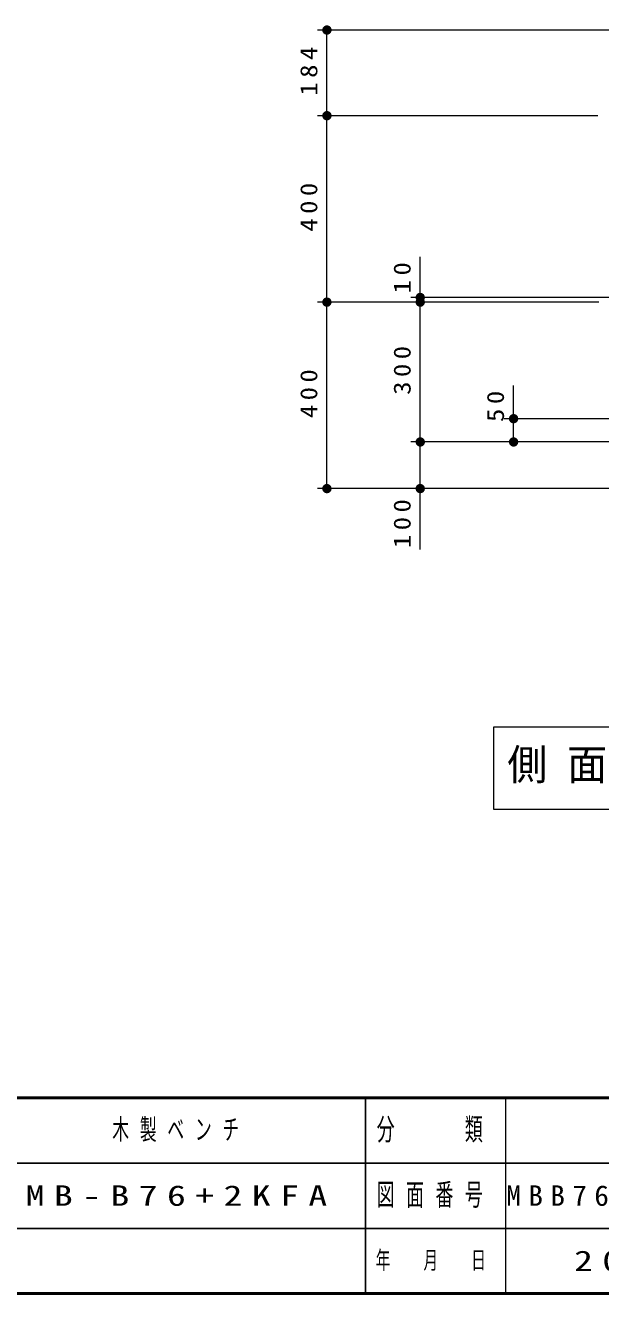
# Model space of a CAD drawing. Units: millimetres on the paper, scale 1:20. Extents: x -365 to 0, y 0 to 257.
# Drawn here: x -166.4 to -104.8, y 0 to 136 of the extents above; entities that cross this region are included whole.
import ezdxf

# ---------------------------------------------------------------- set-up
doc = ezdxf.new("R2010")
doc.units = ezdxf.units.MM
doc.layers.add('LY_1', color=7, linetype='Continuous', lineweight=25)
doc.layers.add('LY_2', color=7, linetype='Continuous', lineweight=13)
doc.styles.add('ＭＳ ゴシック', font='')
doc.styles.get('ＭＳ ゴシック').set_extended_font_data('MS Gothic')

# ---------------------------------------------------------------- blocks, each defined once
blk = doc.blocks.new('filled_dot')
at = {"color": 0, "linetype": 'Continuous', "lineweight": -2, "const_width": 1.25}
blk.add_lwpolyline([(-0.625, 0, 1), (0.625, 0, 1)], format="xyb", close=True, dxfattribs=at)

msp = doc.modelspace()

# ---------------------------------------------------------------- linework, layer by layer
at = {"layer": 'LY_1', "lineweight": 13}
for p, q in [((-93.379, 135.541), (-135.129, 135.541)), ((-134.129, 126.353), (-134.129, 135.541)), ((-105.102, 126.353), (-135.129, 126.353)), ((-105.129, 126.353), (-135.129, 126.353)), ((-134.129, 106.353), (-134.129, 126.353)), ((-124.129, 106.353), (-124.129, 111.209)), ((-104.979, 106.353), (-135.129, 106.353)), ((-134.129, 86.353), (-134.129, 106.353)), ((-100.879, 106.853), (-125.129, 106.853)), ((-124.129, 91.353), (-124.129, 106.353)), ((-114.129, 91.353), (-114.129, 97.416)), ((-94.891, 93.853), (-115.129, 93.853)), ((-103.379, 91.353), (-125.129, 91.353)), ((-124.129, 79.834), (-124.129, 91.353)), ((-103.379, 86.353), (-135.129, 86.353)), ((-116.279, 60.753), (-116.279, 51.953)), ((-68.479, 60.753), (-116.279, 60.753)), ((-116.279, 51.953), (-68.479, 51.953))]:
    msp.add_line(p, q, dxfattribs=at)
at = {"layer": 'LY_2', "lineweight": 50}
for p, q in [((-365, 21), (0, 21)), ((-365, 0), (0, 0))]:
    msp.add_line(p, q, dxfattribs=at)
at = {"layer": 'LY_2', "lineweight": 25}
for p, q in [((-130, 21), (-130, 0)), ((-182.5, 14), (-70, 14)), ((-237.5, 7), (0, 7))]:
    msp.add_line(p, q, dxfattribs=at)
at = {"layer": 'LY_2'}
msp.add_line((-115, 21), (-115, 0), dxfattribs=at)

# ---------------------------------------------------------------- block references
at = {"layer": 'LY_1', "lineweight": 13, "xscale": 0.4, "yscale": 0.4}
for p, rotation in [((-134.129, 135.541), 270), ((-134.129, 126.353), 270), ((-134.129, 126.353), 90), ((-134.129, 106.353), 270), ((-124.129, 106.853), 270), ((-124.129, 106.353), 270), ((-114.129, 93.853), 270), ((-124.129, 91.353), 270), ((-114.129, 91.353), 90), ((-134.129, 86.353), 90), ((-124.129, 86.353), 90)]:
    msp.add_blockref('filled_dot', p, dxfattribs=dict(at, rotation=rotation))

# ---------------------------------------------------------------- texts
at = {"layer": 'LY_1', "char_height": 1.833, "attachment_point": 8, "rotation": 90, "style": 'ＭＳ ゴシック'}
for s, insert in [('\\T1.33;\\W1.15;184', (-135.129, 131.364)), ('\\T1.33;\\W1.15;400', (-135.129, 116.77)), ('\\T1.34;\\W1.15;10', (-125.129, 109.209)), ('\\T1.33;\\W1.15;300', (-125.129, 99.27)), ('\\T1.33;\\W1.15;400', (-135.129, 96.77)), ('\\T1.34;\\W1.15;50', (-115.129, 95.416)), ('\\T1.33;\\W1.15;100', (-125.129, 82.834))]:
    msp.add_mtext(s, dxfattribs=dict(at, insert=insert))
at = {"layer": 'LY_1', "attachment_point": 5, "style": 'ＭＳ ゴシック'}
for s, insert, char_height in [('\\T1.5;\\W0.95;側面図\u3000S=1/20', (-92.379, 56.353), 3.299), ('\\T1.64;\\W0.6;木製ベンチ', (-149.75, 17.5), 2.199), ('\\T1.5;\\W1.35;MB-B76+2KFA', (-149.75, 10.5), 2.199), ('\\T1.5;\\W1.05;MBB762KFAR－３０１B', (-92.5, 10.5), 2.199), ('\\T1.5;\\W1.35;2013.06.11', (-92.5, 3.5), 2.199)]:
    msp.add_mtext(s, dxfattribs=dict(at, insert=insert, char_height=char_height))
at = {"layer": 'LY_2', "attachment_point": 5, "style": 'ＭＳ ゴシック'}
for s, insert, char_height in [('\\T1.64;\\W0.6;分\u3000\u3000類', (-122.5, 17.5), 2.346), ('\\T1.64;\\W0.6;図面番号', (-122.5, 10.5), 2.346), ('\\T1.64;\\W0.6;年\u3000月\u3000日', (-122.5, 3.5), 1.906)]:
    msp.add_mtext(s, dxfattribs=dict(at, insert=insert, char_height=char_height))

doc.saveas('drawing.dxf')
